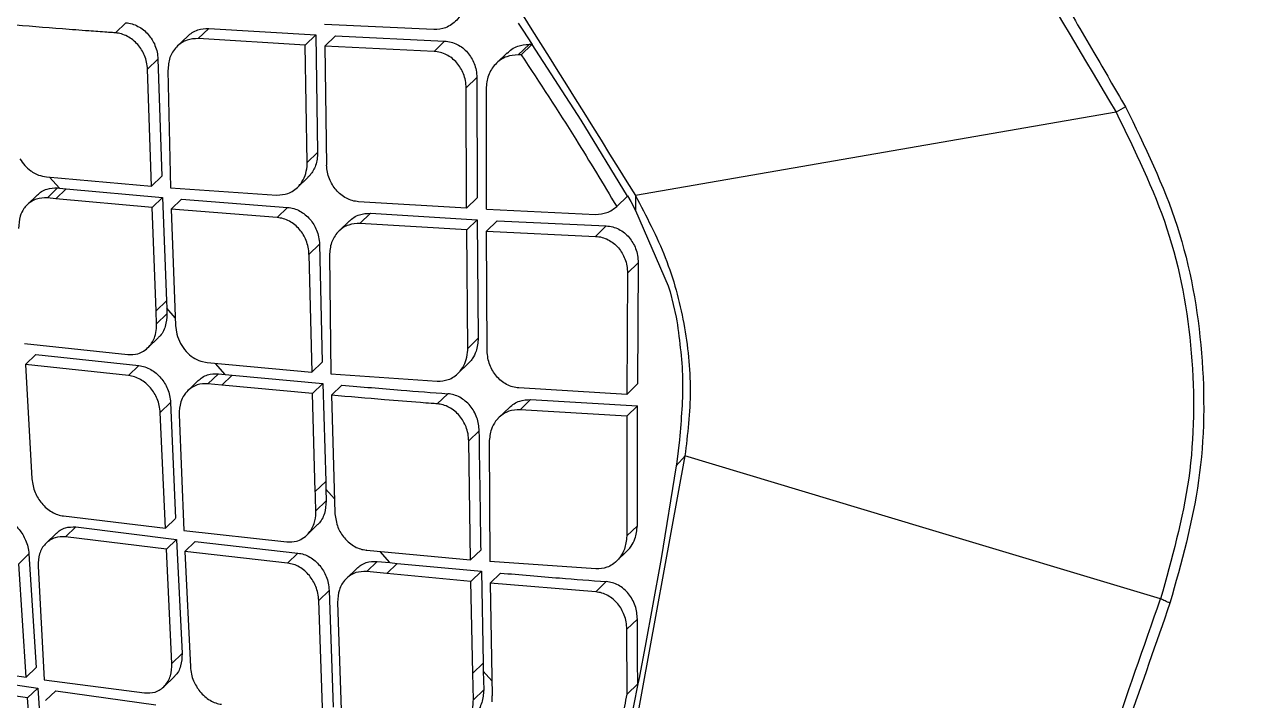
# Model space of a CAD drawing. Extents: x 400 to 501, y 484 to 634.
# Drawn here: x 491.311 to 493.089, y 583.647 to 584.631 of the extents above; entities that cross this region are included whole.
import ezdxf

# ---------------------------------------------------------------- set-up
doc = ezdxf.new("R2010")
doc.units = 0
doc.header["$MEASUREMENT"] = 0
doc.layers.add('DIM', color=3, linetype='Continuous')
doc.layers.add('GEOMETRY', color=3, linetype='Continuous', lineweight=25)

# ---------------------------------------------------------------- blocks, each defined once
blk = doc.blocks.new('2026 GRANDEE')
at = {"layer": 'GEOMETRY', "ltscale": 16}
for p, q in [((41.0182, -12.2219), (41.0334, -12.2072)), ((41.1388, -12.2302), (41.1541, -12.2154)), ((41.1541, -12.2154), (41.3096, -12.2247)), ((41.4815, -12.2171), (41.3225, -12.2097)), ((41.6041, -12.2076), (41.6109, -12.2179)), ((41.6109, -12.2179), (41.6245, -12.2387)), ((41.1235, -12.2266), (41.1083, -12.2414)), ((41.2942, -12.2396), (41.1388, -12.2302)), ((41.2942, -12.2396), (41.3096, -12.2247)), ((41.3096, -12.2247), (41.3124, -12.3958)), ((41.3229, -12.2412), (41.3383, -12.2262)), ((41.3383, -12.2262), (41.4971, -12.2339)), ((41.4816, -12.2489), (41.4971, -12.2339)), ((41.2971, -12.4107), (41.2942, -12.2396)), ((41.4816, -12.2489), (41.3229, -12.2412)), ((41.3229, -12.2412), (41.3255, -12.4142)), ((41.5879, -12.2511), (41.5723, -12.2662)), ((41.6198, -12.2386), (41.6041, -12.2538)), ((41.6241, -12.2388), (41.6085, -12.2539)), ((41.6244, -12.2388), (41.6198, -12.2386)), ((41.6956, -12.3491), (41.6242, -12.2389)), ((41.065, -12.2749), (41.0802, -12.2602)), ((41.0802, -12.2602), (41.0857, -12.4304)), ((41.0706, -12.4451), (41.065, -12.2749)), ((41.0947, -12.2766), (41.0984, -12.4474)), ((41.5438, -12.287), (41.5283, -12.302)), ((41.5438, -12.287), (41.5444, -12.4619)), ((41.529, -12.4769), (41.5283, -12.302)), ((41.5573, -12.3033), (41.5576, -12.4785)), ((42.4734, -12.3374), (41.7745, -12.4585)), ((42.4872, -12.3295), (42.4734, -12.3374)), ((41.7629, -12.4594), (41.6956, -12.349)), ((41.2971, -12.4107), (41.3124, -12.3958)), ((40.9179, -12.4315), (41.0706, -12.4451)), ((40.9368, -12.4477), (40.9226, -12.4319)), ((41.0706, -12.4451), (41.0857, -12.4304)), ((41.2832, -12.4466), (41.2984, -12.4318)), ((40.9193, -12.462), (40.9343, -12.4474)), ((40.9317, -12.4631), (40.9467, -12.4486)), ((40.9343, -12.4474), (40.9368, -12.4477)), ((40.9368, -12.4477), (40.9467, -12.4486)), ((40.9467, -12.4486), (41.0868, -12.4612)), ((41.0984, -12.4474), (41.2532, -12.4578)), ((40.9049, -12.4575), (40.89, -12.472)), ((40.9317, -12.4631), (40.9193, -12.462)), ((41.0717, -12.4759), (40.9317, -12.4632)), ((41.0717, -12.4759), (41.0867, -12.4613)), ((41.0868, -12.4612), (41.0924, -12.6116)), ((41.0995, -12.4783), (41.1146, -12.4636)), ((41.1146, -12.4636), (41.2687, -12.4758)), ((41.529, -12.4769), (41.3719, -12.4676)), ((41.5444, -12.462), (41.529, -12.4769)), ((41.7473, -12.4746), (41.7629, -12.4594)), ((41.7632, -12.4592), (41.7677, -12.4671)), ((41.7677, -12.4671), (41.7747, -12.4801)), ((41.7745, -12.4585), (41.7747, -12.4801)), ((41.0774, -12.6262), (41.0717, -12.4759)), ((41.0995, -12.4783), (41.1057, -12.6478)), ((41.2535, -12.4906), (41.0995, -12.4783)), ((41.2687, -12.4758), (41.2535, -12.4906)), ((41.3739, -12.4991), (41.3892, -12.4842)), ((41.3892, -12.4842), (41.5446, -12.4937)), ((41.5577, -12.4785), (41.7167, -12.4859)), ((41.7747, -12.4801), (41.8222, -12.5901)), ((41.3586, -12.4955), (41.3433, -12.5103)), ((41.5291, -12.5086), (41.3739, -12.4991)), ((41.5291, -12.5086), (41.5446, -12.4937)), ((41.5446, -12.4937), (41.5459, -12.6662)), ((41.5578, -12.5102), (41.5733, -12.4952)), ((41.5733, -12.4952), (41.7322, -12.5028)), ((41.7166, -12.5179), (41.7322, -12.5028)), ((41.5306, -12.6811), (41.5291, -12.5086)), ((41.5589, -12.6846), (41.5578, -12.5102)), ((41.5578, -12.5102), (41.7166, -12.5179)), ((41.315, -12.5293), (41.2998, -12.5441)), ((41.3151, -12.5293), (41.3192, -12.7009)), ((41.2998, -12.5441), (41.304, -12.7156)), ((41.3294, -12.5458), (41.3318, -12.718)), ((41.7785, -12.5563), (41.7629, -12.5714)), ((41.7785, -12.5562), (41.7776, -12.7327)), ((41.7629, -12.5714), (41.762, -12.7478)), ((41.8222, -12.5901), (41.8248, -12.5985)), ((41.8248, -12.5985), (41.8339, -12.6353)), ((41.0774, -12.6262), (41.0924, -12.6116)), ((41.0924, -12.6116), (41.0929, -12.6223)), ((41.0929, -12.6224), (41.0932, -12.6306)), ((41.1053, -12.6364), (41.0929, -12.6224)), ((41.0782, -12.6451), (41.0932, -12.6306)), ((41.1057, -12.6478), (41.1075, -12.6601)), ((40.8861, -12.6738), (41.0362, -12.6899)), ((41.0654, -12.68), (41.0804, -12.6654)), ((41.5306, -12.6811), (41.546, -12.6662)), ((40.9026, -12.6897), (40.8877, -12.7041)), ((40.9026, -12.6897), (41.0525, -12.706)), ((41.0375, -12.7205), (40.8877, -12.7041)), ((40.8877, -12.7041), (40.8969, -12.8707)), ((41.0375, -12.7205), (41.0525, -12.706)), ((41.1425, -12.6995), (41.1518, -12.7015)), ((41.1518, -12.7015), (41.304, -12.7156)), ((41.1781, -12.7187), (41.1639, -12.7027)), ((41.304, -12.7156), (41.3192, -12.7009)), ((41.5164, -12.7174), (41.5317, -12.7025)), ((41.1386, -12.7278), (41.1235, -12.7424)), ((41.1529, -12.7323), (41.168, -12.7177)), ((41.1732, -12.7343), (41.1529, -12.7323)), ((41.168, -12.7177), (41.1781, -12.7187)), ((41.1732, -12.7343), (41.1882, -12.7197)), ((41.3048, -12.7466), (41.1732, -12.7343)), ((41.1782, -12.7187), (41.1882, -12.7197)), ((41.1882, -12.7197), (41.32, -12.732)), ((41.3048, -12.7466), (41.32, -12.732)), ((41.32, -12.732), (41.3241, -12.8743)), ((41.3318, -12.718), (41.4863, -12.7286)), ((41.3326, -12.7491), (41.3477, -12.7344)), ((41.762, -12.7478), (41.7776, -12.7327)), ((41.309, -12.889), (41.3048, -12.7466)), ((41.3326, -12.7491), (41.3373, -12.9201)), ((41.4864, -12.7616), (41.5016, -12.7468)), ((41.762, -12.7478), (41.6049, -12.7385)), ((41.0835, -12.7743), (41.0985, -12.7598)), ((41.0985, -12.7598), (41.1059, -12.9281)), ((41.5913, -12.7667), (41.576, -12.7816)), ((41.622, -12.7553), (41.6067, -12.7703)), ((41.762, -12.7797), (41.6067, -12.7703)), ((41.622, -12.7553), (41.7775, -12.7647)), ((41.7775, -12.7647), (41.762, -12.7797)), ((41.7773, -12.9388), (41.7775, -12.7647)), ((41.091, -12.9426), (41.0835, -12.7743)), ((41.1108, -12.7772), (41.118, -12.9458)), ((41.762, -12.7797), (41.7618, -12.9538)), ((41.5475, -12.8008), (41.5322, -12.8156)), ((41.5348, -12.9886), (41.5322, -12.8156)), ((41.5618, -12.8173), (41.5626, -12.991)), ((41.8384, -12.8137), (41.8346, -12.8457)), ((41.8465, -12.8374), (41.7475, -13.3786)), ((41.8466, -12.8373), (41.8338, -12.8519)), ((41.8338, -12.8519), (41.812, -12.9865)), ((41.8346, -12.8457), (41.8337, -12.852)), ((41.309, -12.889), (41.3241, -12.8743)), ((41.3241, -12.8743), (41.3244, -12.8854)), ((41.3244, -12.8855), (41.3249, -12.9027)), ((41.3367, -12.8996), (41.3244, -12.8855)), ((41.3249, -12.9027), (41.3099, -12.9173)), ((40.9428, -12.9247), (41.091, -12.9426)), ((41.091, -12.9426), (41.1059, -12.9282)), ((41.3373, -12.9201), (41.3374, -12.9215)), ((40.9459, -12.9551), (40.9608, -12.9407)), ((40.9608, -12.9407), (41.1073, -12.9587)), ((41.118, -12.9458), (41.2675, -12.9624)), ((41.2968, -12.9524), (41.3119, -12.9378)), ((41.7773, -12.9388), (41.7618, -12.9538)), ((40.9324, -12.9498), (40.9175, -12.9642)), ((41.0924, -12.9731), (40.9459, -12.9551)), ((41.1073, -12.9587), (41.0924, -12.9731)), ((41.1073, -12.9587), (41.1154, -13.1247)), ((41.1194, -12.9763), (41.1343, -12.9619)), ((41.1343, -12.9619), (41.2836, -12.9787)), ((40.8778, -12.9943), (40.8926, -12.9799)), ((40.8926, -12.9799), (40.9033, -13.1451)), ((41.1005, -13.1391), (41.0924, -12.9731)), ((41.1194, -12.9763), (41.1273, -13.1442)), ((41.2686, -12.9933), (41.1194, -12.9763)), ((41.2686, -12.9933), (41.2836, -12.9787)), ((41.3834, -12.9744), (41.3829, -12.9743)), ((41.3834, -12.9744), (41.5348, -12.9886)), ((41.4175, -12.9926), (41.4033, -12.9762)), ((41.5348, -12.9886), (41.55, -12.9739)), ((41.7472, -12.9904), (41.7626, -12.9754)), ((40.8885, -13.1594), (40.8778, -12.9943)), ((40.9058, -12.9975), (40.9149, -13.1633)), ((41.3693, -13.0009), (41.3543, -13.0155)), ((41.3837, -13.0054), (41.3988, -12.9907)), ((41.3988, -12.9907), (41.4175, -12.9926)), ((41.4128, -13.0083), (41.4279, -12.9936)), ((41.4175, -12.9926), (41.4279, -12.9937)), ((41.4279, -12.9936), (41.5506, -13.0052)), ((41.717, -13.0017), (41.5626, -12.991)), ((41.8111, -12.9917), (41.7886, -13.1142)), ((41.812, -12.9865), (41.811, -12.9917)), ((41.4128, -13.0083), (41.3837, -13.0054)), ((41.5353, -13.02), (41.4128, -13.0083)), ((41.5353, -13.02), (41.5505, -13.0052)), ((41.5506, -13.0052), (41.5531, -13.1388)), ((41.5631, -13.0224), (41.5783, -13.0077)), ((41.3141, -13.0476), (41.3291, -13.0331)), ((41.3291, -13.033), (41.3351, -13.2028)), ((41.5379, -13.1535), (41.5353, -13.02)), ((41.5631, -13.0225), (41.566, -13.1862)), ((41.7167, -13.0351), (41.5631, -13.0225)), ((41.7167, -13.0351), (41.7321, -13.0202)), ((41.3201, -13.2173), (41.3141, -13.0476)), ((41.3413, -13.0506), (41.347, -13.2206)), ((41.7621, -13.0895), (41.7775, -13.0746)), ((41.7625, -13.1838), (41.7621, -13.0895)), ((41.1005, -13.1391), (41.1154, -13.1247)), ((41.7886, -13.1142), (41.7802, -13.1579)), ((40.744, -13.1379), (40.8885, -13.1594)), ((41.5379, -13.1535), (41.5531, -13.1388)), ((41.5531, -13.1388), (41.5533, -13.1502)), ((40.761, -13.1533), (40.9053, -13.1751)), ((40.8885, -13.1594), (40.9033, -13.1451)), ((41.0886, -13.1732), (41.1035, -13.1588)), ((41.5388, -13.1922), (41.5379, -13.1535)), ((41.5533, -13.1503), (41.5539, -13.1775)), ((41.5656, -13.1646), (41.5533, -13.1503)), ((41.7803, -13.158), (41.7785, -13.1671)), ((40.8906, -13.1894), (40.7464, -13.1675)), ((40.8906, -13.1894), (40.9053, -13.1751)), ((40.9053, -13.1751), (40.9169, -13.3394)), ((40.9149, -13.1633), (41.0608, -13.1822)), ((40.9168, -13.1932), (40.9316, -13.1789)), ((40.9316, -13.1789), (41.077, -13.1996)), ((41.5388, -13.1922), (41.5539, -13.1775)), ((41.7778, -13.1689), (41.7624, -13.248)), ((41.7625, -13.1838), (41.7778, -13.1689)), ((41.7785, -13.1671), (41.7781, -13.169)), ((40.9022, -13.3536), (40.8906, -13.1894)), ((41.5662, -13.195), (41.566, -13.1862))]:
    blk.add_line(p, q, dxfattribs=at)
at = {"layer": 'GEOMETRY', "ltscale": 16, "flags": 128}
for points in [[(41.6085, -12.2539), (41.6061, -12.2538), (41.6041, -12.2538)], [(42.5381, -13.0451), (42.1923, -12.9413), (41.8465, -12.8374)]]:
    blk.add_lwpolyline(points, dxfattribs=at)
at = {"layer": 'GEOMETRY', "ltscale": 16}
for points, knots in [([(36.9464, -4.2423), (37.2144, -4.3889), (37.7476, -4.6804), (38.3461, -5.0481), (38.7578, -5.3149), (38.9927, -5.4716), (39.2291, -5.6336), (39.4813, -5.8116), (39.9332, -6.1406), (40.5669, -6.6341), (41.3463, -7.3052), (42.0186, -7.9447), (42.5944, -8.5411), (43.0838, -9.0854), (43.4716, -9.5484), (43.7677, -9.9209), (43.9793, -10.1965), (44.184, -10.4721), (44.3714, -10.733), (44.6491, -11.1316), (45.0105, -11.6808), (45.4523, -12.4067), (45.7251, -12.9062), (45.8621, -13.1572)], [0, 0, 0, 0, 0.071591, 0.14241, 0.164528, 0.186584, 0.208583, 0.231692, 0.258921, 0.339583, 0.419837, 0.499879, 0.556947, 0.614093, 0.671388, 0.698471, 0.72561, 0.752813, 0.778921, 0.800899, 0.866647, 0.932983, 1, 1, 1, 1]), ([(37.5925, -7.5202), (37.6066, -7.5282), (37.6437, -7.549), (37.7111, -7.5868), (37.7894, -7.6309), (37.866, -7.6744), (37.9312, -7.712), (37.9927, -7.7483), (38.0546, -7.7854), (38.1665, -7.8533), (38.325, -7.9518), (38.5806, -8.1169), (38.8847, -8.3244), (39.2538, -8.5944), (39.6329, -8.8929), (40.0174, -9.2234), (40.4181, -9.6), (40.8321, -10.0316), (41.2539, -10.5226), (41.6071, -10.9799), (41.8999, -11.3924), (42.0769, -11.6588), (42.1889, -11.8345), (42.2405, -11.9168), (42.2917, -11.9997), (42.3409, -12.0805), (42.3907, -12.1638), (42.4386, -12.246), (42.4718, -12.3031), (42.4872, -12.3295)], [0, 0, 0, 0, 0.007015, 0.018363, 0.033423, 0.04585, 0.056436, 0.065972, 0.076735, 0.087613, 0.12255, 0.157338, 0.219068, 0.281467, 0.354683, 0.427219, 0.500115, 0.591822, 0.685047, 0.779146, 0.840884, 0.903128, 0.916964, 0.930722, 0.945004, 0.958992, 0.971501, 0.986828, 1, 1, 1, 1]), ([(37.5852, -7.5344), (37.7869, -7.6488), (38.1901, -7.8773), (38.7719, -8.2598), (39.3337, -8.6696), (39.8708, -9.1087), (40.3785, -9.5781), (40.8559, -10.0778), (41.3042, -10.6067), (41.7237, -11.1619), (42.1176, -11.7376), (42.3548, -12.1375), (42.4734, -12.3374)], [0, 0, 0, 0, 0.100345, 0.20059, 0.300906, 0.400755, 0.500092, 0.599382, 0.699069, 0.799349, 0.899659, 1, 1, 1, 1]), ([(37.5019, -8.2577), (37.7185, -8.3868), (38.1518, -8.6451), (38.77, -9.083), (39.3614, -9.5565), (39.9198, -10.0692), (40.4416, -10.6192), (40.9252, -11.2031), (41.3743, -11.8145), (41.6411, -12.2439), (41.7745, -12.4585)], [0, 0, 0, 0, 0.125001, 0.250001, 0.375003, 0.499997, 0.624991, 0.749994, 0.874996, 1, 1, 1, 1]), ([(33.1112, -8.6122), (33.301, -8.8166), (33.6802, -9.2249), (34.2607, -9.8374), (34.8462, -10.4484), (35.4368, -11.0578), (36.0312, -11.6653), (36.6288, -12.2707), (37.2294, -12.8738), (37.8326, -13.4744), (38.4383, -14.0724), (39.0461, -14.6672), (39.6559, -15.2581), (40.2672, -15.8439), (40.8801, -16.4248), (41.2887, -16.8043), (41.4933, -16.9943)], [0, 0, 0, 0, 0.071643, 0.14309, 0.214489, 0.285889, 0.357236, 0.428542, 0.499851, 0.571188, 0.642541, 0.713932, 0.785365, 0.856798, 0.928296, 1, 1, 1, 1]), ([(33.9473, -9.1847), (34.1002, -9.3342), (34.4079, -9.635), (34.8583, -10.0743), (35.2854, -10.4909), (35.6745, -10.8705), (36.0618, -11.2485), (36.4558, -11.6334), (36.8653, -12.0343), (37.205, -12.3676), (37.478, -12.6357), (37.687, -12.841), (37.8968, -13.0474), (38.1182, -13.2654), (38.3623, -13.5059), (38.6355, -13.7754), (38.9498, -14.0858), (39.3071, -14.439), (39.7095, -14.837), (40.1476, -15.2705), (40.6071, -15.7254), (40.921, -16.0353), (41.0767, -16.1891)], [0, 0, 0, 0, 0.064169, 0.129138, 0.188802, 0.243183, 0.292269, 0.351201, 0.408497, 0.464259, 0.494029, 0.523343, 0.552198, 0.58236, 0.616633, 0.655052, 0.697622, 0.749248, 0.805908, 0.86759, 0.934316, 1, 1, 1, 1]), ([(41.5282, -12.1678), (41.5275, -12.1745), (41.526, -12.1879), (41.5152, -12.2044), (41.4999, -12.2156), (41.4873, -12.2167), (41.4815, -12.2171)], [0, 0, 0, 0, 0.251436, 0.502156, 0.770307, 1, 1, 1, 1]), ([(41.0182, -12.2219), (41.0168, -12.2218), (41.0127, -12.2215), (40.9999, -12.2206), (40.9757, -12.2188), (40.9282, -12.2152), (40.8895, -12.2121), (40.8637, -12.21)], [0, 0, 0, 0, 0.027614, 0.078222, 0.248424, 0.497807, 1, 1, 1, 1]), ([(41.0334, -12.2072), (41.0364, -12.2076), (41.0424, -12.2084), (41.0512, -12.2121), (41.0592, -12.2173), (41.0684, -12.2261), (41.0753, -12.2374), (41.0793, -12.2499), (41.0799, -12.2567), (41.0802, -12.2602)], [0, 0, 0, 0, 0.128095, 0.25352, 0.376904, 0.498937, 0.733436, 0.862666, 1, 1, 1, 1]), ([(41.1236, -12.2267), (41.1257, -12.2249), (41.13, -12.221), (41.14, -12.2161), (41.1486, -12.2157), (41.1541, -12.2154)], [0, 0, 0, 0, 0.250399, 0.529318, 1, 1, 1, 1]), ([(41.065, -12.2749), (41.0647, -12.2714), (41.0641, -12.2647), (41.0601, -12.2521), (41.0532, -12.2408), (41.0439, -12.232), (41.0358, -12.2267), (41.0271, -12.2231), (41.0212, -12.2223), (41.0182, -12.2219)], [0, 0, 0, 0, 0.13734, 0.266535, 0.500813, 0.625263, 0.74975, 0.874437, 1, 1, 1, 1]), ([(41.1388, -12.2302), (41.1332, -12.2305), (41.1244, -12.2309), (41.114, -12.2363), (41.1047, -12.2441), (41.0963, -12.2573), (41.0952, -12.2702), (41.0947, -12.2766)], [0, 0, 0, 0, 0.230364, 0.36011, 0.499494, 0.750099, 1, 1, 1, 1]), ([(41.4971, -12.2338), (41.5002, -12.2342), (41.5064, -12.2348), (41.5154, -12.2384), (41.5235, -12.2435), (41.5327, -12.2523), (41.5394, -12.2638), (41.5432, -12.2765), (41.5436, -12.2834), (41.5438, -12.287)], [0, 0, 0, 0, 0.128784, 0.254115, 0.376834, 0.498004, 0.732893, 0.862307, 1, 1, 1, 1]), ([(41.5283, -12.302), (41.5281, -12.2985), (41.5277, -12.2916), (41.5239, -12.2788), (41.5172, -12.2674), (41.5079, -12.2586), (41.4998, -12.2535), (41.4909, -12.2499), (41.4847, -12.2492), (41.4816, -12.2489)], [0, 0, 0, 0, 0.137791, 0.267236, 0.501958, 0.622859, 0.745749, 0.871184, 1, 1, 1, 1]), ([(41.6041, -12.2538), (41.5983, -12.2543), (41.5857, -12.2553), (41.5703, -12.2666), (41.5594, -12.2832), (41.558, -12.2966), (41.5573, -12.3033)], [0, 0, 0, 0, 0.227839, 0.497931, 0.749631, 1, 1, 1, 1]), ([(41.5881, -12.2512), (41.5902, -12.2493), (41.5948, -12.2451), (41.6053, -12.2398), (41.6142, -12.2391), (41.6198, -12.2386)], [0, 0, 0, 0, 0.250888, 0.533044, 1, 1, 1, 1]), ([(41.6085, -12.2539), (41.6352, -12.2945), (41.683, -12.3671), (41.7276, -12.4417), (41.7473, -12.4746)], [0, 0, 0, 0, 0.559001, 1, 1, 1, 1]), ([(42.4734, -12.3374), (42.5008, -12.393), (42.5558, -12.5045), (42.5885, -12.6877), (42.5868, -12.8722), (42.5544, -12.9873), (42.5382, -13.0451)], [0, 0, 0, 0, 0.248315, 0.497925, 0.747765, 1, 1, 1, 1]), ([(42.4872, -12.3295), (42.515, -12.3865), (42.5707, -12.5006), (42.6035, -12.6876), (42.6013, -12.8754), (42.5684, -12.9927), (42.5518, -13.0515)], [0, 0, 0, 0, 0.249093, 0.498766, 0.748345, 1, 1, 1, 1]), ([(41.3124, -12.3958), (41.3119, -12.4023), (41.3109, -12.4147), (41.3043, -12.4252), (41.3, -12.4303), (41.2989, -12.4312), (41.2983, -12.4317)], [0, 0, 0, 0, 0.466279, 0.889351, 0.937824, 1, 1, 1, 1]), ([(40.8793, -12.405), (40.8816, -12.4084), (40.886, -12.4152), (40.8921, -12.4201), (40.8952, -12.4226)], [0, 0, 0, 0, 0.501658, 1, 1, 1, 1]), ([(41.2532, -12.4578), (41.2586, -12.4575), (41.2673, -12.457), (41.2777, -12.4515), (41.2826, -12.4474), (41.2849, -12.4449), (41.2849, -12.4448), (41.2852, -12.4445), (41.2862, -12.4434), (41.2898, -12.4388), (41.2946, -12.4299), (41.2968, -12.4193), (41.2973, -12.4127), (41.2971, -12.4109), (41.2971, -12.4107)], [0, 0, 0, 0, 0.224289, 0.35509, 0.498279, 0.498812, 0.499817, 0.503244, 0.515759, 0.563433, 0.748856, 0.929382, 0.992656, 1, 1, 1, 1]), ([(41.3719, -12.4676), (41.3689, -12.4672), (41.3628, -12.4664), (41.3541, -12.4628), (41.346, -12.4575), (41.3369, -12.4486), (41.3301, -12.4371), (41.3262, -12.4245), (41.3257, -12.4177), (41.3255, -12.4142)], [0, 0, 0, 0, 0.127056, 0.252097, 0.375858, 0.499094, 0.733903, 0.86298, 1, 1, 1, 1]), ([(40.8952, -12.4226), (40.8964, -12.4235), (40.8999, -12.426), (40.9076, -12.4296), (40.914, -12.4307), (40.9179, -12.4315)], [0, 0, 0, 0, 0.176183, 0.50069, 1, 1, 1, 1]), ([(40.9051, -12.4577), (40.907, -12.4559), (40.911, -12.4522), (40.9207, -12.4478), (40.9291, -12.4475), (40.9343, -12.4474)], [0, 0, 0, 0, 0.2467023, 0.5248707, 1, 1, 1, 1]), ([(40.9193, -12.462), (40.914, -12.4621), (40.9055, -12.4623), (40.8954, -12.4673), (40.8902, -12.4716), (40.8869, -12.4753), (40.8835, -12.4798), (40.8784, -12.4896), (40.8778, -12.5003), (40.8775, -12.5066)], [0, 0, 0, 0, 0.226588, 0.357947, 0.501234, 0.52755, 0.578055, 0.751211, 1, 1, 1, 1]), ([(41.7745, -12.4585), (41.7901, -12.4882), (41.8215, -12.5476), (41.8473, -12.6445), (41.8578, -12.7426), (41.8503, -12.8058), (41.8465, -12.8374)], [0, 0, 0, 0, 0.249972, 0.499969, 0.74998, 1, 1, 1, 1]), ([(41.2687, -12.4758), (41.2718, -12.4762), (41.2778, -12.477), (41.2865, -12.4808), (41.2945, -12.4861), (41.3036, -12.4949), (41.3103, -12.5063), (41.3143, -12.519), (41.3148, -12.5258), (41.3151, -12.5293)], [0, 0, 0, 0, 0.127648, 0.252807, 0.376147, 0.498552, 0.732466, 0.861986, 1, 1, 1, 1]), ([(41.3587, -12.4956), (41.3608, -12.4938), (41.3651, -12.4899), (41.3751, -12.485), (41.3838, -12.4845), (41.3892, -12.4842)], [0, 0, 0, 0, 0.248114, 0.526796, 1, 1, 1, 1]), ([(41.7167, -12.4859), (41.7224, -12.4855), (41.7338, -12.4847), (41.7428, -12.478), (41.7473, -12.4746)], [0, 0, 0, 0, 0.495317, 1, 1, 1, 1]), ([(41.2998, -12.5441), (41.2996, -12.5405), (41.299, -12.5337), (41.2951, -12.5211), (41.2883, -12.5097), (41.2793, -12.5009), (41.2713, -12.4956), (41.2625, -12.4918), (41.2565, -12.491), (41.2535, -12.4906)], [0, 0, 0, 0, 0.138102, 0.267632, 0.501317, 0.623363, 0.746938, 0.872262, 1, 1, 1, 1]), ([(41.3739, -12.4991), (41.3683, -12.4994), (41.3561, -12.5001), (41.3414, -12.5106), (41.3312, -12.5264), (41.33, -12.5393), (41.3294, -12.5458)], [0, 0, 0, 0, 0.23121, 0.498605, 0.749523, 1, 1, 1, 1]), ([(41.7322, -12.5028), (41.7353, -12.5031), (41.7415, -12.5037), (41.7504, -12.5073), (41.7586, -12.5125), (41.7677, -12.5214), (41.7743, -12.5329), (41.778, -12.5458), (41.7784, -12.5527), (41.7785, -12.5562)], [0, 0, 0, 0, 0.128694, 0.253981, 0.376762, 0.498226, 0.732464, 0.861951, 1, 1, 1, 1]), ([(41.7166, -12.5179), (41.7197, -12.5182), (41.7259, -12.5189), (41.7348, -12.5225), (41.7429, -12.5277), (41.7521, -12.5365), (41.7587, -12.548), (41.7624, -12.5609), (41.7627, -12.5678), (41.7629, -12.5714)], [0, 0, 0, 0, 0.128492, 0.253719, 0.376576, 0.497608, 0.7319, 0.861607, 1, 1, 1, 1]), ([(41.0782, -12.6451), (41.078, -12.6416), (41.0778, -12.6353), (41.0775, -12.6289), (41.0774, -12.6262)], [0, 0, 0, 0, 0.56, 1, 1, 1, 1]), ([(41.0678, -16.1637), (41.0674, -16.1632), (41.0641, -16.1599), (41.053, -16.1488), (41.0136, -16.1092), (40.8667, -15.9614), (40.2958, -15.3855), (39.1702, -14.2436), (38.1422, -13.2265), (37.5502, -12.6408)], [0, 0, 0, 0, 0.000353, 0.002828, 0.009436, 0.033986, 0.128384, 0.498019, 1, 1, 1, 1]), ([(41.0362, -12.6899), (41.0412, -12.6899), (41.0495, -12.6899), (41.0597, -12.685), (41.069, -12.6774), (41.0756, -12.6659), (41.0782, -12.6539), (41.0782, -12.6475), (41.0782, -12.6451)], [0, 0, 0, 0, 0.215404, 0.34949, 0.501157, 0.75014, 0.90752, 1, 1, 1, 1]), ([(41.0932, -12.6306), (41.0928, -12.6368), (41.0919, -12.6494), (41.0857, -12.6608), (41.0808, -12.6648), (41.0803, -12.6653)], [0, 0, 0, 0, 0.468324, 0.940979, 1, 1, 1, 1]), ([(41.8339, -12.6353), (41.8381, -12.6653), (41.8465, -12.7254), (41.8411, -12.7842), (41.8384, -12.8137)], [0, 0, 0, 0, 0.498154, 1, 1, 1, 1]), ([(41.1075, -12.6601), (41.1091, -12.6647), (41.1122, -12.6738), (41.1207, -12.6855), (41.1309, -12.6946), (41.1387, -12.6979), (41.1425, -12.6995)], [0, 0, 0, 0, 0.265265, 0.519148, 0.763403, 1, 1, 1, 1]), ([(41.4863, -12.7286), (41.4918, -12.7283), (41.5005, -12.7278), (41.5109, -12.7223), (41.5163, -12.7177), (41.5198, -12.7137), (41.5234, -12.709), (41.528, -12.7001), (41.5302, -12.6897), (41.5307, -12.6831), (41.5306, -12.6813), (41.5306, -12.6811)], [0, 0, 0, 0, 0.224869, 0.355398, 0.497971, 0.525518, 0.576514, 0.748473, 0.929616, 0.992798, 1, 1, 1, 1]), ([(41.546, -12.6662), (41.5454, -12.6727), (41.5444, -12.6836), (41.5385, -12.6944), (41.5344, -12.7), (41.5322, -12.7018), (41.5316, -12.7023)], [0, 0, 0, 0, 0.463727, 0.774731, 0.935502, 1, 1, 1, 1]), ([(41.6049, -12.7385), (41.6019, -12.7381), (41.5959, -12.7373), (41.5871, -12.7336), (41.5791, -12.7283), (41.57, -12.7193), (41.5634, -12.7078), (41.5596, -12.695), (41.5592, -12.6882), (41.5589, -12.6846)], [0, 0, 0, 0, 0.126648, 0.251458, 0.375222, 0.49875, 0.732968, 0.862318, 1, 1, 1, 1]), ([(41.0525, -12.706), (41.0554, -12.7065), (41.0613, -12.7075), (41.0698, -12.7114), (41.0777, -12.7169), (41.0867, -12.7258), (41.0934, -12.7371), (41.0975, -12.7496), (41.0982, -12.7563), (41.0985, -12.7598)], [0, 0, 0, 0, 0.126948, 0.252454, 0.377043, 0.501414, 0.732654, 0.861822, 1, 1, 1, 1]), ([(41.0835, -12.7743), (41.0832, -12.7708), (41.0825, -12.7641), (41.0784, -12.7516), (41.0717, -12.7403), (41.0627, -12.7314), (41.0548, -12.7259), (41.0463, -12.722), (41.0404, -12.721), (41.0375, -12.7205)], [0, 0, 0, 0, 0.138361, 0.267738, 0.499458, 0.622846, 0.747471, 0.873015, 1, 1, 1, 1]), ([(41.1529, -12.7323), (41.1475, -12.7324), (41.139, -12.7326), (41.1289, -12.7377), (41.1226, -12.7429), (41.1172, -12.7499), (41.1118, -12.7605), (41.1112, -12.7709), (41.1108, -12.7772)], [0, 0, 0, 0, 0.227507, 0.358585, 0.501124, 0.590786, 0.751081, 1, 1, 1, 1]), ([(41.1387, -12.728), (41.1405, -12.7263), (41.1445, -12.7226), (41.1541, -12.7181), (41.1626, -12.7179), (41.168, -12.7177)], [0, 0, 0, 0, 0.23713, 0.516224, 1, 1, 1, 1]), ([(41.3477, -12.7344), (41.3764, -12.7368), (41.4275, -12.7412), (41.479, -12.7451), (41.5016, -12.7468)], [0, 0, 0, 0, 0.56, 1, 1, 1, 1]), ([(41.4864, -12.7616), (41.4834, -12.7614), (41.4752, -12.7609), (41.4497, -12.7588), (41.4013, -12.7549), (41.3583, -12.7513), (41.3326, -12.7491)], [0, 0, 0, 0, 0.056897, 0.158738, 0.497267, 1, 1, 1, 1]), ([(41.5475, -12.8008), (41.5468, -12.7943), (41.5458, -12.7846), (41.54, -12.7724), (41.5343, -12.7642), (41.5273, -12.7572), (41.5193, -12.7518), (41.5106, -12.7481), (41.5047, -12.7472), (41.5016, -12.7468)], [0, 0, 0, 0, 0.248922, 0.377208, 0.498893, 0.624576, 0.749169, 0.872663, 1, 1, 1, 1]), ([(41.5322, -12.8156), (41.5319, -12.8121), (41.5315, -12.8052), (41.5276, -12.7925), (41.521, -12.7809), (41.5119, -12.7719), (41.5037, -12.7665), (41.4951, -12.7628), (41.4892, -12.762), (41.4864, -12.7616)], [0, 0, 0, 0, 0.138751, 0.268542, 0.501595, 0.626291, 0.752773, 0.880722, 1, 1, 1, 1]), ([(41.6066, -12.7702), (41.6012, -12.7705), (41.5924, -12.771), (41.5819, -12.7764), (41.5768, -12.7806), (41.5741, -12.7835), (41.5729, -12.7848), (41.5693, -12.7893), (41.5635, -12.7997), (41.5624, -12.8108), (41.5618, -12.8173)], [0, 0, 0, 0, 0.223988, 0.354978, 0.498595, 0.506502, 0.521139, 0.570596, 0.749813, 1, 1, 1, 1]), ([(41.5914, -12.7668), (41.5935, -12.7649), (41.5979, -12.761), (41.608, -12.7561), (41.6166, -12.7556), (41.622, -12.7553)], [0, 0, 0, 0, 0.254021, 0.530931, 1, 1, 1, 1]), ([(41.55, -12.9739), (41.5495, -12.9416), (41.5486, -12.8839), (41.5478, -12.8262), (41.5475, -12.8008)], [0, 0, 0, 0, 0.56, 1, 1, 1, 1]), ([(40.8969, -12.8707), (40.8973, -12.8742), (40.8981, -12.8808), (40.9023, -12.8932), (40.9091, -12.9045), (40.918, -12.9135), (40.9259, -12.9191), (40.9343, -12.9231), (40.94, -12.9241), (40.9428, -12.9247)], [0, 0, 0, 0, 0.137933, 0.267044, 0.498503, 0.624616, 0.749947, 0.874929, 1, 1, 1, 1]), ([(41.3099, -12.9173), (41.3097, -12.912), (41.3094, -12.9026), (41.3091, -12.8931), (41.309, -12.889)], [0, 0, 0, 0, 0.559999, 1, 1, 1, 1]), ([(41.3249, -12.9027), (41.3244, -12.9091), (41.3233, -12.9218), (41.3172, -12.9332), (41.3123, -12.9372), (41.3118, -12.9377)], [0, 0, 0, 0, 0.470554, 0.939154, 1, 1, 1, 1]), ([(40.8468, -12.9259), (40.8496, -12.9265), (40.8553, -12.9276), (40.8637, -12.9316), (40.8715, -12.9372), (40.8803, -12.9461), (40.8871, -12.9574), (40.8914, -12.9697), (40.8922, -12.9764), (40.8926, -12.9799)], [0, 0, 0, 0, 0.125538, 0.250498, 0.375277, 0.500386, 0.73017, 0.860123, 1, 1, 1, 1]), ([(41.2675, -12.9624), (41.2723, -12.9625), (41.2803, -12.9625), (41.2908, -12.9577), (41.3003, -12.9499), (41.3078, -12.937), (41.31, -12.9245), (41.3099, -12.9181), (41.3099, -12.9173)], [0, 0, 0, 0, 0.204499, 0.341355, 0.501379, 0.7506, 0.97047, 1, 1, 1, 1]), ([(41.3374, -12.9215), (41.3384, -12.9282), (41.3403, -12.9407), (41.3493, -12.9551), (41.3583, -12.9641), (41.3663, -12.9695), (41.3745, -12.9731), (41.3801, -12.9739), (41.3829, -12.9743)], [0, 0, 0, 0, 0.26494, 0.497759, 0.629944, 0.757265, 0.880376, 1, 1, 1, 1]), ([(40.9325, -12.95), (40.9343, -12.9484), (40.9381, -12.9449), (40.9474, -12.9406), (40.9555, -12.9407), (40.9608, -12.9407)], [0, 0, 0, 0, 0.23854, 0.51428, 1, 1, 1, 1]), ([(41.7625, -12.9752), (41.7631, -12.9747), (41.7654, -12.9729), (41.7695, -12.9673), (41.7755, -12.9564), (41.7766, -12.9454), (41.7773, -12.9388)], [0, 0, 0, 0, 0.065207, 0.225306, 0.532172, 1, 1, 1, 1]), ([(40.9459, -12.9551), (40.9407, -12.955), (40.9324, -12.955), (40.9227, -12.9597), (40.9143, -12.9667), (40.9067, -12.9791), (40.9061, -12.9914), (40.9058, -12.9975)], [0, 0, 0, 0, 0.230817, 0.361146, 0.501307, 0.750462, 1, 1, 1, 1]), ([(41.7618, -12.9538), (41.7612, -12.9604), (41.7601, -12.9713), (41.7541, -12.9823), (41.7482, -12.9898), (41.7417, -12.9953), (41.7312, -13.0009), (41.7225, -13.0014), (41.717, -13.0017)], [0, 0, 0, 0, 0.251183, 0.415925, 0.501899, 0.644254, 0.774716, 1, 1, 1, 1]), ([(41.2836, -12.9787), (41.2866, -12.9792), (41.2924, -12.9802), (41.3009, -12.9842), (41.3087, -12.9897), (41.3176, -12.9987), (41.3242, -13.0101), (41.3282, -13.0227), (41.3288, -13.0295), (41.3291, -13.033)], [0, 0, 0, 0, 0.12634, 0.251447, 0.375887, 0.500259, 0.731117, 0.860813, 1, 1, 1, 1]), ([(41.3141, -13.0476), (41.3137, -13.0441), (41.3131, -13.0373), (41.3091, -13.0247), (41.3025, -13.0133), (41.2937, -13.0043), (41.2859, -12.9988), (41.2774, -12.9948), (41.2715, -12.9938), (41.2686, -12.9933)], [0, 0, 0, 0, 0.139303, 0.269048, 0.499791, 0.623474, 0.748207, 0.873528, 1, 1, 1, 1]), ([(41.3695, -13.0011), (41.3713, -12.9994), (41.3753, -12.9957), (41.3849, -12.9911), (41.3934, -12.9909), (41.3988, -12.9907)], [0, 0, 0, 0, 0.233583, 0.513323, 1, 1, 1, 1]), ([(41.3837, -13.0054), (41.3783, -13.0055), (41.3698, -13.0057), (41.3596, -13.0108), (41.3506, -13.0184), (41.3426, -13.0315), (41.3417, -13.0442), (41.3413, -13.0506)], [0, 0, 0, 0, 0.228407, 0.359359, 0.501415, 0.750649, 1, 1, 1, 1]), ([(41.5783, -13.0077), (41.6069, -13.0102), (41.658, -13.0145), (41.7095, -13.0185), (41.7321, -13.0202)], [0, 0, 0, 0, 0.56, 1, 1, 1, 1]), ([(41.7621, -13.0895), (41.7619, -13.086), (41.7615, -13.079), (41.7577, -13.0662), (41.7513, -13.0546), (41.7423, -13.0456), (41.7344, -13.0402), (41.7257, -13.0364), (41.7198, -13.0355), (41.7167, -13.0351)], [0, 0, 0, 0, 0.139448, 0.269545, 0.502085, 0.624486, 0.748099, 0.873011, 1, 1, 1, 1]), ([(41.7775, -13.0746), (41.7769, -13.0681), (41.776, -13.0583), (41.7703, -13.046), (41.7647, -13.0377), (41.7578, -13.0307), (41.7498, -13.0252), (41.7411, -13.0214), (41.7351, -13.0206), (41.7321, -13.0202)], [0, 0, 0, 0, 0.24898, 0.377409, 0.498886, 0.624703, 0.749132, 0.872736, 1, 1, 1, 1]), ([(41.4554, -16.3537), (41.4579, -16.321), (41.463, -16.2556), (41.4799, -16.1393), (41.5048, -16.0054), (41.5406, -15.8515), (41.5909, -15.6784), (41.6522, -15.483), (41.7263, -15.2746), (41.8221, -15.0079), (41.9444, -14.6791), (42.0914, -14.2862), (42.2414, -13.881), (42.3914, -13.4674), (42.4892, -13.1858), (42.5381, -13.0451)], [0, 0, 0, 0, 0.062561, 0.125095, 0.187382, 0.249789, 0.312754, 0.37631, 0.439124, 0.501607, 0.601699, 0.701611, 0.80118, 0.900668, 1, 1, 1, 1]), ([(42.5518, -13.0515), (42.5112, -13.1683), (42.4279, -13.4079), (42.3013, -13.7577), (42.1724, -14.1083), (42.0461, -14.4462), (41.9242, -14.7713), (41.8319, -15.0208), (41.7659, -15.2032), (41.7216, -15.3273), (41.6798, -15.447), (41.6412, -15.5608), (41.6075, -15.6676), (41.5768, -15.7679), (41.5493, -15.8604), (41.5264, -15.946), (41.5088, -16.0207), (41.4952, -16.0846), (41.4833, -16.1431), (41.4735, -16.1969), (41.4654, -16.2532), (41.4617, -16.3076), (41.4576, -16.3395), (41.4557, -16.354)], [0, 0, 0, 0, 0.082249, 0.168725, 0.250938, 0.337838, 0.421226, 0.501438, 0.538138, 0.573957, 0.608923, 0.645818, 0.681064, 0.714276, 0.751294, 0.786327, 0.81865, 0.848238, 0.87506, 0.90615, 0.934321, 0.970126, 1, 1, 1, 1]), ([(42.5518, -13.0515), (42.5494, -13.0505), (42.5447, -13.0484), (42.5403, -13.0462), (42.5381, -13.0451)], [0, 0, 0, 0, 0.499998, 1, 1, 1, 1]), ([(41.7778, -13.1689), (41.7778, -13.1513), (41.7776, -13.1199), (41.7775, -13.0884), (41.7775, -13.0746)], [0, 0, 0, 0, 0.56, 1, 1, 1, 1]), ([(41.1154, -13.1247), (41.115, -13.131), (41.1142, -13.1434), (41.1085, -13.1544), (41.1038, -13.1582), (41.1033, -13.1586)], [0, 0, 0, 0, 0.472471, 0.942018, 1, 1, 1, 1]), ([(41.0608, -13.1822), (41.066, -13.1822), (41.0742, -13.1822), (41.0838, -13.1774), (41.0922, -13.1703), (41.0996, -13.1577), (41.1002, -13.1453), (41.1005, -13.1391)], [0, 0, 0, 0, 0.232816, 0.362551, 0.50109, 0.750206, 1, 1, 1, 1]), ([(43.0245, -13.1327), (42.9698, -13.2557), (42.8603, -13.5021), (42.6916, -13.8646), (42.5227, -14.2216), (42.3547, -14.5701), (42.1909, -14.9087), (42.0477, -15.2074), (41.9285, -15.4651), (41.8332, -15.6824), (41.7529, -15.8807), (41.6913, -16.0563), (41.6474, -16.2078), (41.6186, -16.3363), (41.6024, -16.4461), (41.5984, -16.5062), (41.5964, -16.5362)], [0, 0, 0, 0, 0.082411, 0.164951, 0.247638, 0.330248, 0.412935, 0.496232, 0.559503, 0.622548, 0.685579, 0.749219, 0.81255, 0.875197, 0.937632, 1, 1, 1, 1]), ([(41.1273, -13.1442), (41.1277, -13.1477), (41.1284, -13.1544), (41.1325, -13.1669), (41.1391, -13.1783), (41.148, -13.1874), (41.1558, -13.193), (41.1641, -13.1971), (41.1698, -13.1982), (41.1726, -13.1987)], [0, 0, 0, 0, 0.138974, 0.268471, 0.498726, 0.625443, 0.750919, 0.875616, 1, 1, 1, 1]), ([(43.0555, -13.147), (43.0024, -13.2737), (42.8961, -13.5275), (42.7348, -13.9021), (42.5742, -14.2711), (42.4152, -14.631), (42.2603, -14.9798), (42.1245, -15.2859), (42.011, -15.5476), (41.9196, -15.7659), (41.8414, -15.9626), (41.7803, -16.1347), (41.7338, -16.2817), (41.7005, -16.4052), (41.6771, -16.5095), (41.6689, -16.5661), (41.6648, -16.5944)], [0, 0, 0, 0, 0.082589, 0.165416, 0.24837, 0.331192, 0.414034, 0.497446, 0.560621, 0.623393, 0.686188, 0.749611, 0.812567, 0.875073, 0.937549, 1, 1, 1, 1]), ([(41.5539, -13.1775), (41.5534, -13.1839), (41.5522, -13.1967), (41.5459, -13.2084), (41.541, -13.2124), (41.5404, -13.2128)], [0, 0, 0, 0, 0.471395, 0.944637, 1, 1, 1, 1]), ([(41.4961, -13.2377), (41.5013, -13.2376), (41.5096, -13.2376), (41.5199, -13.2325), (41.5291, -13.2248), (41.5358, -13.2132), (41.5386, -13.201), (41.5387, -13.1946), (41.5388, -13.1922)], [0, 0, 0, 0, 0.219588, 0.352444, 0.500739, 0.749972, 0.909674, 1, 1, 1, 1]), ([(41.7471, -13.2629), (41.75, -13.2481), (41.7552, -13.2218), (41.7602, -13.1954), (41.7625, -13.1838)], [0, 0, 0, 0, 0.5600139, 1, 1, 1, 1])]:
    blk.add_open_spline(points, degree=3, knots=knots, dxfattribs=at)

msp = doc.modelspace()

# ---------------------------------------------------------------- block references
at = {"layer": 'DIM'}
msp.add_blockref('2026 GRANDEE', (450.4248, 596.8403), dxfattribs=at)

doc.saveas('drawing.dxf')
